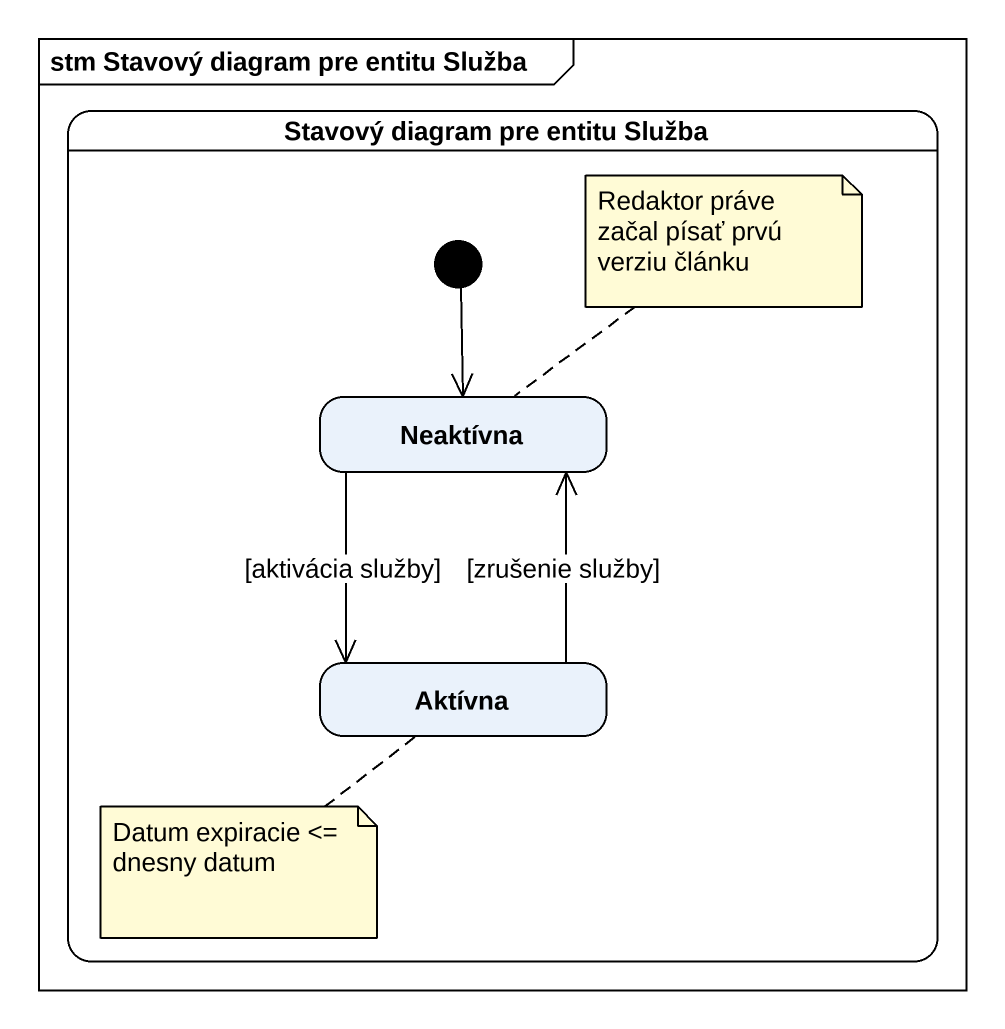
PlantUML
@startuml
mainframe stm Stavový diagram pre entitu Služba
hide empty description
state "Stavový diagram pre entitu Služba" as Stavový_diagram_pre_entitu {
  state Neaktívna
  state Aktívna
  [*] --> Neaktívna
}
Neaktívna --> Aktívna : [aktivácia služby]
Aktívna -up-> Neaktívna : [zrušenie služby]
note top of Neaktívna : Redaktor práve začal písať prvú verziu článku
note bottom of Aktívna : Datum expiracie <= dnesny datum
@enduml
